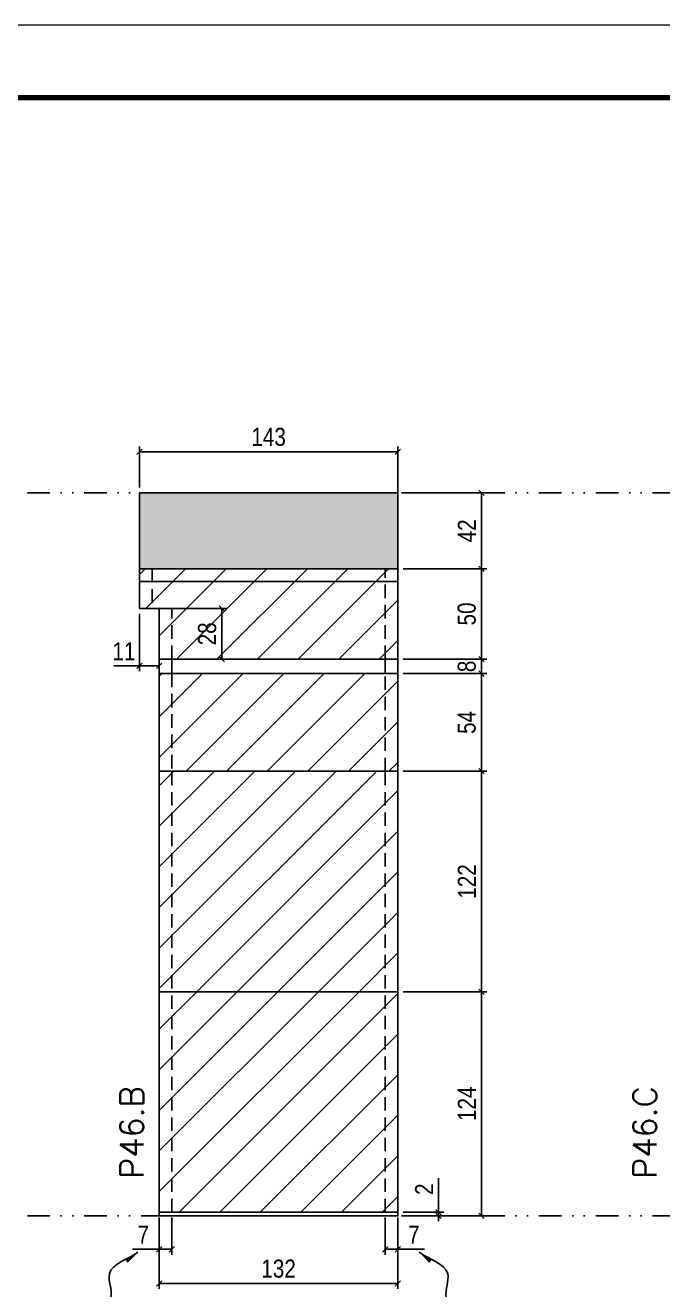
# Model space of a CAD drawing. Extents: x 28748 to 35002, y 14885 to 43501.
# Drawn here: x 32680 to 33033, y 38207 to 38906 of the extents above; entities that cross this region are included whole.
import ezdxf

# ---------------------------------------------------------------- set-up
doc = ezdxf.new("R2010")
doc.units = 0
for name, pattern in [('DASHED', [0.75, 0.5, -0.25]), ('DIVIDE2', [0.625, 0.25, -0.125, 0, -0.125, 0, -0.125]), ('HIDDEN', [0.375, 0.25, -0.125])]:
    doc.linetypes.add(name, pattern=pattern)
for name, color, linetype in [('COTA', 241, 'Continuous'), ('Nível', 160, 'Continuous'), ('Painéis', 200, 'Continuous'), ('SARR_2.2x7', 40, 'Continuous'), ('Sarrafo de Pressão', 42, 'HIDDEN')]:
    doc.layers.add(name, color=color, linetype=linetype)
for name, color, linetype, lineweight in [('Folhas', 255, 'Continuous', 9), ('Hachura', 251, 'Continuous', 9), ('SARRAFO DE PRESSAO', 251, 'DASHED', 9), ('Texto Seção', 7, 'Continuous', 15)]:
    doc.layers.add(name, color=color, linetype=linetype, lineweight=lineweight)
doc.styles.add('COTA TECNICA', font='techl___.ttf', dxfattribs={"height": 10})
doc.styles.add('COTA TECNICA-50', font='techl___.ttf', dxfattribs={"height": 10})
doc.styles.add('REGUA-120', font='ROMANS.shx', dxfattribs={"height": 15})
doc.styles.get("Standard").update_dxf_attribs({"font": 'arial.ttf'})
doc.dimstyles.new('COTA PAINEL-50', dxfattribs={"dimtxt": 10, "dimasz": 3, "dimexe": 3, "dimexo": 3, "dimgap": 3, "dimtad": 1, "dimdec": 1, "dimzin": 12, "dimdsep": 46, "dimtxsty": 'COTA TECNICA-50', "dimblk1": 'OBLIQUE', "dimblk2": 'OBLIQUE', "dimsah": 1, "dimcen": 0.9, "dimclrd": 4, "dimclre": 4, "dimclrt": 240, "dimadec": 1, "dimazin": 3, "dimtfac": 1, "dimtdec": 1, "dimtmove": 0, "dimatfit": 3, "dimfxl": 1, "dimtolj": 1, "dimtzin": 12, "dimarcsym": 0})
doc.dimstyles.new('PAINEL', dxfattribs={"dimtxt": 10, "dimasz": 3, "dimexe": 3, "dimexo": 3, "dimgap": 3, "dimtad": 1, "dimdec": 1, "dimzin": 12, "dimdsep": 46, "dimtxsty": 'COTA TECNICA', "dimblk1": 'OBLIQUE', "dimblk2": 'OBLIQUE', "dimsah": 1, "dimcen": 0.9, "dimclrd": 4, "dimclre": 4, "dimclrt": 240, "dimadec": 1, "dimazin": 3, "dimtfac": 1, "dimtdec": 1, "dimtmove": 0, "dimatfit": 3, "dimfxl": 1, "dimtolj": 1, "dimtzin": 12, "dimarcsym": 0})
doc.dimstyles.get("Standard").update_dxf_attribs({"dimtxt": 0.18, "dimasz": 0.18, "dimexe": 0.18, "dimexo": 0.0625, "dimgap": 0.09, "dimtad": 0, "dimtih": 1, "dimtoh": 1, "dimdec": 4, "dimzin": 0, "dimdsep": 46, "dimtxsty": 'Standard', "dimcen": 0.09, "dimadec": 0, "dimazin": 0, "dimtfac": 1, "dimtdec": 4, "dimtofl": 0, "dimtmove": 0, "dimatfit": 3, "dimfxl": 1, "dimtolj": 1, "dimtzin": 0, "dimarcsym": 0})
pattern_1 = [(45, (-100272.658, 8260.539), (-11.2253202, 11.2253202), [])]

# ---------------------------------------------------------------- blocks, each defined once
blk = doc.blocks.new('9999999999')
at = {"layer": 'Folhas'}
blk.add_lwpolyline([(98138.98, 34190.21), (99623.98, 34190.21), (99623.98, 35240.21), (98138.98, 35240.21)], close=True, dxfattribs=at)
at = {"layer": 'Folhas', "color": 30, "const_width": 3}
blk.add_lwpolyline([(98213.98, 34230.21), (99583.98, 34230.21), (99583.98, 35200.21), (98213.98, 35200.21)], close=True, dxfattribs=at)
blk = doc.blocks.new('_Oblique')
at = {"color": 0, "linetype": 'ByBlock', "lineweight": -2}
blk.add_line((-0.5, -0.5), (0.5, 0.5), dxfattribs=at)
blk = doc.blocks.new('*D390')
at = {"layer": 'COTA', "color": 4, "lineweight": -2, "transparency": 16777216}
for p, q in [((32753.98, 38246.73), (32753.98, 38207.27)), ((32885.98, 38246.73), (32885.98, 38207.27)), ((32753.98, 38210.27), (32885.98, 38210.27))]:
    blk.add_line(p, q, dxfattribs=at)
at = {"layer": 'Defpoints', "color": 0, "transparency": 16777216}
for p in [(32753.98, 38249.73), (32885.98, 38249.73), (32885.98, 38210.27)]:
    blk.add_point(p, dxfattribs=at)
at = {"layer": 'COTA', "color": 4, "lineweight": -2, "transparency": 16777216, "xscale": 3, "yscale": 3, "zscale": 3, "rotation": 180}
blk.add_blockref('_Oblique', (32753.98, 38210.27), dxfattribs=at)
at = {"layer": 'COTA', "color": 4, "lineweight": -2, "transparency": 16777216, "xscale": 3, "yscale": 3, "zscale": 3}
blk.add_blockref('_Oblique', (32885.98, 38210.27), dxfattribs=at)
at = {"layer": 'COTA', "color": 240, "transparency": 16777216, "insert": (32819.98, 38218.49), "char_height": 10, "attachment_point": 5, "style": 'COTA TECNICA'}
blk.add_mtext('\\A1;132', dxfattribs=at)
blk = doc.blocks.new('*D391')
at = {"layer": 'COTA', "color": 4, "lineweight": -2, "transparency": 16777216}
for p, q in [((32888.98, 38647.73), (32935.22, 38647.73)), ((32932.22, 38605.73), (32932.22, 38647.73)), ((32888.98, 38605.73), (32935.22, 38605.73))]:
    blk.add_line(p, q, dxfattribs=at)
at = {"layer": 'Defpoints', "color": 0, "transparency": 16777216}
for p in [(32885.98, 38647.73), (32932.22, 38647.73), (32885.98, 38605.73)]:
    blk.add_point(p, dxfattribs=at)
at = {"layer": 'COTA', "color": 4, "lineweight": -2, "transparency": 16777216, "xscale": 3, "yscale": 3, "zscale": 3}
for p, rotation in [((32932.22, 38647.73), 90), ((32932.22, 38605.73), 270)]:
    blk.add_blockref('_Oblique', p, dxfattribs=dict(at, rotation=rotation))
at = {"layer": 'COTA', "color": 240, "transparency": 16777216, "insert": (32924.15, 38626.73), "char_height": 10, "attachment_point": 5, "rotation": 90, "style": 'COTA TECNICA'}
blk.add_mtext('\\A1;42', dxfattribs=at)
blk = doc.blocks.new('*D392')
at = {"layer": 'COTA', "color": 4, "lineweight": -2, "transparency": 16777216}
for p, q in [((32760.98, 38246.73), (32760.98, 38226.22)), ((32753.98, 38244.73), (32753.98, 38226.22)), ((32753.98, 38229.22), (32739.25, 38229.22)), ((32760.98, 38229.22), (32753.98, 38229.22))]:
    blk.add_line(p, q, dxfattribs=at)
at = {"layer": 'Defpoints', "color": 0, "transparency": 16777216}
for p in [(32753.98, 38247.73), (32760.98, 38249.73), (32753.98, 38229.22)]:
    blk.add_point(p, dxfattribs=at)
at = {"layer": 'COTA', "color": 4, "lineweight": -2, "transparency": 16777216, "xscale": 3, "yscale": 3, "zscale": 3, "rotation": 180}
blk.add_blockref('_Oblique', (32753.98, 38229.22), dxfattribs=at)
at = {"layer": 'COTA', "color": 4, "lineweight": -2, "transparency": 16777216, "xscale": 3, "yscale": 3, "zscale": 3}
blk.add_blockref('_Oblique', (32760.98, 38229.22), dxfattribs=at)
at = {"layer": 'COTA', "color": 240, "transparency": 16777216, "insert": (32745.12, 38237.29), "char_height": 10, "attachment_point": 5, "style": 'COTA TECNICA-50'}
blk.add_mtext('\\A1;7', dxfattribs=at)
blk = doc.blocks.new('*D393')
at = {"layer": 'COTA', "color": 4, "lineweight": -2, "transparency": 16777216}
for p, q in [((32878.98, 38246.73), (32878.98, 38226.22)), ((32885.98, 38244.73), (32885.98, 38226.22)), ((32878.98, 38229.22), (32885.98, 38229.22)), ((32885.98, 38229.22), (32900.72, 38229.22))]:
    blk.add_line(p, q, dxfattribs=at)
at = {"layer": 'Defpoints', "color": 0, "transparency": 16777216}
for p in [(32878.98, 38249.73), (32885.98, 38247.73), (32885.98, 38229.22)]:
    blk.add_point(p, dxfattribs=at)
at = {"layer": 'COTA', "color": 4, "lineweight": -2, "transparency": 16777216, "xscale": 3, "yscale": 3, "zscale": 3, "rotation": 180}
blk.add_blockref('_Oblique', (32878.98, 38229.22), dxfattribs=at)
at = {"layer": 'COTA', "color": 4, "lineweight": -2, "transparency": 16777216, "xscale": 3, "yscale": 3, "zscale": 3}
blk.add_blockref('_Oblique', (32885.98, 38229.22), dxfattribs=at)
at = {"layer": 'COTA', "color": 240, "transparency": 16777216, "insert": (32894.85, 38237.29), "char_height": 10, "attachment_point": 5, "style": 'COTA TECNICA-50'}
blk.add_mtext('\\A1;7', dxfattribs=at)
blk = doc.blocks.new('*D394')
at = {"layer": 'COTA', "color": 4, "lineweight": -2, "transparency": 16777216}
for p, q in [((32888.98, 38371.73), (32935.22, 38371.73)), ((32932.22, 38247.73), (32932.22, 38371.73)), ((32888.98, 38247.73), (32935.22, 38247.73))]:
    blk.add_line(p, q, dxfattribs=at)
at = {"layer": 'Defpoints', "color": 0, "transparency": 16777216}
for p in [(32885.98, 38371.73), (32932.22, 38371.73), (32885.98, 38247.73)]:
    blk.add_point(p, dxfattribs=at)
at = {"layer": 'COTA', "color": 4, "lineweight": -2, "transparency": 16777216, "xscale": 3, "yscale": 3, "zscale": 3}
for p, rotation in [((32932.22, 38371.73), 90), ((32932.22, 38247.73), 270)]:
    blk.add_blockref('_Oblique', p, dxfattribs=dict(at, rotation=rotation))
at = {"layer": 'COTA', "color": 240, "transparency": 16777216, "insert": (32924.15, 38309.73), "char_height": 10, "attachment_point": 5, "rotation": 90, "style": 'COTA TECNICA-50'}
blk.add_mtext('\\A1;124', dxfattribs=at)
blk = doc.blocks.new('*D395')
at = {"layer": 'COTA', "color": 4, "lineweight": -2, "transparency": 16777216}
for p, q in [((32908.51, 38249.73), (32908.51, 38268.53)), ((32888.98, 38249.73), (32911.51, 38249.73)), ((32888.98, 38247.73), (32911.51, 38247.73)), ((32908.51, 38247.73), (32908.51, 38249.73)), ((32908.51, 38247.73), (32908.51, 38244.73))]:
    blk.add_line(p, q, dxfattribs=at)
at = {"layer": 'Defpoints', "color": 0, "transparency": 16777216}
for p in [(32885.98, 38249.73), (32885.98, 38247.73), (32908.51, 38247.73)]:
    blk.add_point(p, dxfattribs=at)
at = {"layer": 'COTA', "color": 4, "lineweight": -2, "transparency": 16777216, "xscale": 3, "yscale": 3, "zscale": 3}
for p, rotation in [((32908.51, 38249.73), 270), ((32908.51, 38247.73), 90)]:
    blk.add_blockref('_Oblique', p, dxfattribs=dict(at, rotation=rotation))
at = {"layer": 'COTA', "color": 240, "transparency": 16777216, "insert": (32900.51, 38262.47), "char_height": 10, "attachment_point": 5, "rotation": 90, "style": 'COTA TECNICA-50'}
blk.add_mtext('\\A1;2', dxfattribs=at)
blk = doc.blocks.new('*D396')
at = {"layer": 'COTA', "color": 4, "linetype": 'ByBlock', "lineweight": -2, "transparency": 16777216}
for p, q in [((32888.98, 38605.73), (32935.22, 38605.73)), ((32932.22, 38605.73), (32932.22, 38555.73)), ((32888.98, 38555.73), (32935.22, 38555.73))]:
    blk.add_line(p, q, dxfattribs=at)
at = {"layer": 'Defpoints', "color": 0, "linetype": 'ByBlock', "transparency": 16777216}
for p in [(32885.98, 38605.73), (32885.98, 38555.73), (32932.22, 38555.73)]:
    blk.add_point(p, dxfattribs=at)
at = {"layer": 'COTA', "color": 4, "linetype": 'ByBlock', "lineweight": -2, "transparency": 16777216, "xscale": 3, "yscale": 3, "zscale": 3}
for p, rotation in [((32932.22, 38605.73), 90), ((32932.22, 38555.73), 270)]:
    blk.add_blockref('_Oblique', p, dxfattribs=dict(at, rotation=rotation))
at = {"layer": 'COTA', "color": 240, "linetype": 'ByBlock', "transparency": 16777216, "insert": (32924.11, 38580.73), "char_height": 10, "attachment_point": 5, "rotation": 90, "style": 'COTA TECNICA'}
blk.add_mtext('\\A1;50', dxfattribs=at)
blk = doc.blocks.new('*D1525')
at = {"layer": 'COTA', "color": 4, "linetype": 'ByBlock', "lineweight": -2, "transparency": 16777216}
for p, q in [((32888.98, 38493.73), (32935.22, 38493.73)), ((32932.22, 38371.73), (32932.22, 38493.73)), ((32888.98, 38371.73), (32935.22, 38371.73))]:
    blk.add_line(p, q, dxfattribs=at)
at = {"layer": 'Defpoints', "color": 0, "linetype": 'ByBlock', "transparency": 16777216}
for p in [(32885.98, 38493.73), (32932.22, 38493.73), (32885.98, 38371.73)]:
    blk.add_point(p, dxfattribs=at)
at = {"layer": 'COTA', "color": 4, "linetype": 'ByBlock', "lineweight": -2, "transparency": 16777216, "xscale": 3, "yscale": 3, "zscale": 3}
for p, rotation in [((32932.22, 38493.73), 90), ((32932.22, 38371.73), 270)]:
    blk.add_blockref('_Oblique', p, dxfattribs=dict(at, rotation=rotation))
at = {"layer": 'COTA', "color": 240, "linetype": 'ByBlock', "transparency": 16777216, "insert": (32924.16, 38432.73), "char_height": 10, "attachment_point": 5, "rotation": 90, "style": 'COTA TECNICA'}
blk.add_mtext('\\A1;122', dxfattribs=at)
blk = doc.blocks.new('*D1407')
at = {"layer": 'COTA', "color": 4, "lineweight": -2, "transparency": 16777216}
for p, q in [((32742.98, 38650.73), (32742.98, 38673.46)), ((32885.98, 38608.73), (32885.98, 38673.46)), ((32742.98, 38670.46), (32885.98, 38670.46))]:
    blk.add_line(p, q, dxfattribs=at)
at = {"layer": 'Defpoints', "color": 0, "transparency": 16777216}
for p in [(32885.98, 38670.46), (32742.98, 38647.73), (32885.98, 38605.73)]:
    blk.add_point(p, dxfattribs=at)
at = {"layer": 'COTA', "color": 4, "lineweight": -2, "transparency": 16777216, "xscale": 3, "yscale": 3, "zscale": 3, "rotation": 180}
blk.add_blockref('_Oblique', (32742.98, 38670.46), dxfattribs=at)
at = {"layer": 'COTA', "color": 4, "lineweight": -2, "transparency": 16777216, "xscale": 3, "yscale": 3, "zscale": 3}
blk.add_blockref('_Oblique', (32885.98, 38670.46), dxfattribs=at)
at = {"layer": 'COTA', "color": 240, "transparency": 16777216, "insert": (32814.48, 38678.68), "char_height": 10, "attachment_point": 5, "style": 'COTA TECNICA-50'}
blk.add_mtext('\\A1;143', dxfattribs=at)
blk = doc.blocks.new('*D2072')
at = {"layer": 'COTA', "color": 4, "lineweight": -2, "transparency": 16777216}
for p, q in [((32742.98, 38580.73), (32742.98, 38549.03)), ((32753.98, 38573.73), (32753.98, 38549.03)), ((32742.98, 38552.03), (32728.9, 38552.03)), ((32753.98, 38552.03), (32742.98, 38552.03))]:
    blk.add_line(p, q, dxfattribs=at)
at = {"layer": 'Defpoints', "color": 0, "transparency": 16777216}
for p in [(32742.98, 38583.73), (32753.98, 38576.73), (32742.98, 38552.03)]:
    blk.add_point(p, dxfattribs=at)
at = {"layer": 'COTA', "color": 4, "lineweight": -2, "transparency": 16777216, "xscale": 3, "yscale": 3, "zscale": 3, "rotation": 180}
blk.add_blockref('_Oblique', (32742.98, 38552.03), dxfattribs=at)
at = {"layer": 'COTA', "color": 4, "lineweight": -2, "transparency": 16777216, "xscale": 3, "yscale": 3, "zscale": 3}
blk.add_blockref('_Oblique', (32753.98, 38552.03), dxfattribs=at)
at = {"layer": 'COTA', "color": 240, "transparency": 16777216, "insert": (32734.44, 38560.09), "char_height": 10, "attachment_point": 5, "style": 'COTA TECNICA-50'}
blk.add_mtext('\\A1;11', dxfattribs=at)
blk = doc.blocks.new('*D2073')
at = {"layer": 'COTA', "color": 4, "lineweight": -2, "transparency": 16777216}
for p, q in [((32756.98, 38583.73), (32791.58, 38583.73)), ((32788.58, 38583.73), (32788.58, 38555.73)), ((32756.98, 38555.73), (32791.58, 38555.73))]:
    blk.add_line(p, q, dxfattribs=at)
at = {"layer": 'Defpoints', "color": 0, "transparency": 16777216}
for p in [(32753.98, 38583.73), (32753.98, 38555.73), (32788.58, 38555.73)]:
    blk.add_point(p, dxfattribs=at)
at = {"layer": 'COTA', "color": 4, "lineweight": -2, "transparency": 16777216, "xscale": 3, "yscale": 3, "zscale": 3}
for p, rotation in [((32788.58, 38583.73), 90), ((32788.58, 38555.73), 270)]:
    blk.add_blockref('_Oblique', p, dxfattribs=dict(at, rotation=rotation))
at = {"layer": 'COTA', "color": 240, "transparency": 16777216, "insert": (32780.49, 38569.73), "char_height": 10, "attachment_point": 5, "rotation": 90, "style": 'COTA TECNICA-50'}
blk.add_mtext('\\A1;28', dxfattribs=at)
blk = doc.blocks.new('*D2221')
at = {"layer": 'COTA', "color": 4, "lineweight": -2, "transparency": 16777216}
for p, q in [((32888.98, 38547.73), (32935.22, 38547.73)), ((32932.22, 38547.73), (32932.22, 38493.73)), ((32888.98, 38493.73), (32935.22, 38493.73))]:
    blk.add_line(p, q, dxfattribs=at)
at = {"layer": 'Defpoints', "color": 0, "transparency": 16777216}
for p in [(32885.98, 38547.73), (32885.98, 38493.73), (32932.22, 38493.73)]:
    blk.add_point(p, dxfattribs=at)
at = {"layer": 'COTA', "color": 4, "lineweight": -2, "transparency": 16777216, "xscale": 3, "yscale": 3, "zscale": 3}
for p, rotation in [((32932.22, 38547.73), 90), ((32932.22, 38493.73), 270)]:
    blk.add_blockref('_Oblique', p, dxfattribs=dict(at, rotation=rotation))
at = {"layer": 'COTA', "color": 240, "transparency": 16777216, "insert": (32924.11, 38520.73), "char_height": 10, "attachment_point": 5, "rotation": 90, "style": 'COTA TECNICA'}
blk.add_mtext('\\A1;54', dxfattribs=at)
blk = doc.blocks.new('*D2537')
at = {"layer": 'COTA', "color": 4, "lineweight": -2, "transparency": 16777216}
for p, q in [((32888.98, 38555.73), (32935.22, 38555.73)), ((32932.22, 38547.73), (32932.22, 38555.73)), ((32888.98, 38547.73), (32935.22, 38547.73))]:
    blk.add_line(p, q, dxfattribs=at)
at = {"layer": 'Defpoints', "color": 0, "transparency": 16777216}
for p in [(32885.98, 38555.73), (32932.22, 38555.73), (32885.98, 38547.73)]:
    blk.add_point(p, dxfattribs=at)
at = {"layer": 'COTA', "color": 4, "lineweight": -2, "transparency": 16777216, "xscale": 3, "yscale": 3, "zscale": 3}
for p, rotation in [((32932.22, 38555.73), 90), ((32932.22, 38547.73), 270)]:
    blk.add_blockref('_Oblique', p, dxfattribs=dict(at, rotation=rotation))
at = {"layer": 'COTA', "color": 240, "transparency": 16777216, "insert": (32924.13, 38551.73), "char_height": 10, "attachment_point": 5, "rotation": 90, "style": 'COTA TECNICA'}
blk.add_mtext('\\A1;8', dxfattribs=at)

msp = doc.modelspace()

# ---------------------------------------------------------------- hatches: boundary and pattern name
at = {"layer": 'COTA', "linetype": 'ByBlock'}
h = msp.add_hatch(dxfattribs=at)
h.set_pattern_fill('AR-CONC', color=256, scale=0.03)
h.set_pattern_definition([(50, (-98657.797, 9487.3143), (5.46554007, -0.47817257), [0.5715, -6.2865]), (355, (-98657.797, 9487.3143), (-1.05730264, 5.73170536), [0.4572, -5.02921753]), (100.4514447, (-98657.3414, 9487.2745), (4.40823741, 5.25353256), [0.48570026, -5.34270734]), (46.1842, (-98657.797, 9488.838), (8.13237123, -1.26126984), [0.85725, -9.42975]), (96.6355576, (-98657.119, 9488.733), (7.122124, 7.42278374), [0.7285507, -8.01406824]), (351.184151, (-98657.797, 9488.838), (7.122124, 7.42278374), [0.685799, -7.54379196]), (21, (-98657.035, 9488.4573), (4.54843174, -3.06795595), [0.5715, -6.2865]), (326, (-98657.035, 9488.4573), (1.85406085, 5.52563898), [0.4572, -5.0292]), (71.451445, (-98656.656, 9488.2016), (6.40249258, 2.45768307), [0.48570026, -5.34269813]), (37.5, (-98657.7969, 9487.3143), (0.092658098, 2.536651166), [0, -4.96824, 0, -5.1054, 0, -5.04825]), (7.5, (-98657.797, 9487.3143), (2.004589875, 3.005417245), [0, -2.91084, 0, -4.85394, 0, -1.92405]), (327.5, (-98659.4961, 9487.3143), (4.067717855, -0.17186232), [0, -1.905, 0, -5.9436, 0, -7.8867]), (317.5, (-98660.258, 9487.3143), (4.44387544, 0.76279473), [0, -2.4765, 0, -3.94716, 0, -5.6007])])
h.paths.add_polyline_path([(32742.98, 38605.73), (32885.98, 38605.73), (32885.98, 38647.73), (32742.98, 38647.73)])
at = {"layer": 'Hachura'}
h = msp.add_hatch(dxfattribs=at)
h.set_pattern_fill('ANSI31', color=256, scale=5)
h.paths.add_polyline_path([(32885.98, 38605.73), (32742.98, 38605.73), (32742.98, 38583.73), (32753.98, 38583.73), (32753.98, 38555.73), (32885.98, 38555.73)])
h = msp.add_hatch(dxfattribs=at)
h.set_pattern_fill('ANSI31', color=256, scale=5)
h.paths.add_polyline_path([(32885.98, 38547.73), (32753.98, 38547.73), (32753.98, 38493.73), (32885.98, 38493.73)])
at = {"layer": 'Hachura', "linetype": 'ByBlock'}
h = msp.add_hatch(dxfattribs=at)
h.set_pattern_fill('ANSI31', color=256, scale=5)
h.set_pattern_definition(pattern_1)
h.paths.add_polyline_path([(32885.98, 38493.73), (32753.98, 38493.73), (32753.98, 38371.73), (32885.98, 38371.73)])
h = msp.add_hatch(dxfattribs=at)
h.set_pattern_fill('ANSI31', color=256, scale=5)
h.set_pattern_definition(pattern_1)
h.paths.add_polyline_path([(32885.98, 38371.73), (32753.98, 38371.73), (32753.98, 38249.73), (32885.98, 38249.73)])

# ---------------------------------------------------------------- linework, layer by layer
at = {"layer": 'COTA', "linetype": 'ByBlock'}
msp.add_lwpolyline([(32742.98, 38605.73), (32885.98, 38605.73), (32885.98, 38647.73), (32742.98, 38647.73)], close=True, dxfattribs=at)
at = {"layer": 'Nível', "color": 4, "linetype": 'DIVIDE2', "ltscale": 50}
for p, q in [((32366.5, 38647.73), (33376.84, 38647.73)), ((32366.5, 38247.73), (33376.84, 38247.73))]:
    msp.add_line(p, q, dxfattribs=at)
at = {"layer": 'Painéis'}
for p, q in [((32885.98, 38605.73), (32742.98, 38605.73)), ((32742.98, 38605.73), (32742.98, 38583.73)), ((32885.98, 38555.73), (32885.98, 38605.73)), ((32742.98, 38583.73), (32753.98, 38583.73)), ((32753.98, 38583.73), (32753.98, 38555.73)), ((32885.98, 38555.73), (32753.98, 38555.73)), ((32753.98, 38555.73), (32885.98, 38555.73)), ((32885.98, 38555.73), (32753.98, 38555.73)), ((32753.98, 38555.73), (32753.98, 38547.73)), ((32885.98, 38547.73), (32885.98, 38555.73)), ((32753.98, 38547.73), (32753.98, 38493.73)), ((32753.98, 38547.73), (32885.98, 38547.73)), ((32885.98, 38493.73), (32885.98, 38547.73)), ((32753.98, 38493.73), (32885.98, 38493.73))]:
    msp.add_line(p, q, dxfattribs=at)
for points in [[(32753.98, 38371.73), (32885.98, 38371.73), (32885.98, 38493.73)], [(32753.98, 38493.73), (32753.98, 38371.73)]]:
    msp.add_lwpolyline(points, dxfattribs=at)
for points in [[(32753.98, 38249.73), (32885.98, 38249.73), (32885.98, 38371.73), (32753.98, 38371.73)], [(32753.98, 38249.73), (32885.98, 38249.73), (32885.98, 38247.73), (32753.98, 38247.73)]]:
    msp.add_lwpolyline(points, close=True, dxfattribs=at)
at = {"layer": 'SARR_2.2x7'}
msp.add_line((32742.98, 38598.73), (32885.98, 38598.73), dxfattribs=at)
at = {"layer": 'Sarrafo de Pressão', "ltscale": 30}
for p, q in [((32749.98, 38605.73), (32749.98, 38583.73)), ((32878.98, 38555.73), (32878.98, 38605.73)), ((32760.98, 38583.73), (32753.98, 38583.73)), ((32760.98, 38555.73), (32760.98, 38583.73)), ((32760.98, 38555.73), (32760.98, 38547.73)), ((32878.98, 38555.73), (32878.98, 38547.73)), ((32760.98, 38547.73), (32760.98, 38493.73)), ((32878.98, 38493.73), (32878.98, 38547.73)), ((32760.98, 38249.73), (32760.98, 38493.73)), ((32878.98, 38249.73), (32878.98, 38493.73))]:
    msp.add_line(p, q, dxfattribs=at)

# ---------------------------------------------------------------- block references
at = {"layer": 'SARRAFO DE PRESSAO', "color": 6, "linetype": 'ByBlock'}
msp.add_blockref('9999999999', (-66207.14, 3666.24), dxfattribs=at)

# ---------------------------------------------------------------- texts
at = {"layer": 'Texto Seção', "char_height": 13, "width": 285.3299, "attachment_point": 7, "rotation": 90, "style": 'REGUA-120'}
for s, insert in [('P46.B', (32745.32, 38268.19)), ('P46.C', (33029.11, 38268.19))]:
    msp.add_mtext(s, dxfattribs=dict(at, insert=insert))

# ---------------------------------------------------------------- dimensions: what is measured, and where the dimension line sits
at = {"layer": 'COTA'}
for base, p1, p2, picture, middle in [((32885.98, 38670.46), (32742.98, 38647.73), (32885.98, 38605.73), '*D1407', (32814.48, 38678.68)), ((32742.98, 38552.03), (32753.98, 38576.73), (32742.98, 38583.73), '*D2072', (32734.44, 38560.09)), ((32885.98, 38229.22), (32878.98, 38249.73), (32885.98, 38247.73), '*D393', (32894.85, 38237.29))]:
    dim = msp.add_linear_dim(base=base, p1=p1, p2=p2, dimstyle='COTA PAINEL-50', dxfattribs=at)
    dim.commit()
    dim.dimension.update_dxf_attribs({"geometry": picture, "text_midpoint": middle})
dim = msp.add_linear_dim(base=(32932.22, 38647.73), p1=(32885.98, 38605.73), p2=(32885.98, 38647.73), angle=90, dimstyle='PAINEL', override={"dimarcsym": 2}, dxfattribs=at)
dim.commit()
dim.dimension.update_dxf_attribs({"geometry": '*D391', "text_midpoint": (32932.22, 38626.73), "dimtype": 160})
at = {"layer": 'COTA', "linetype": 'ByBlock'}
for base, p1, p2, picture, middle in [((32932.22, 38555.73), (32885.98, 38605.73), (32885.98, 38555.73), '*D396', (32924.11, 38580.73)), ((32932.22, 38493.73), (32885.98, 38371.73), (32885.98, 38493.73), '*D1525', (32924.16, 38432.73))]:
    dim = msp.add_linear_dim(base=base, p1=p1, p2=p2, angle=90, dimstyle='PAINEL', dxfattribs=at)
    dim.commit()
    dim.dimension.update_dxf_attribs({"geometry": picture, "text_midpoint": middle})
at = {"layer": 'COTA'}
for base, p1, p2, angle, dimstyle, picture, middle in [((32788.58, 38555.73), (32753.98, 38583.73), (32753.98, 38555.73), 90, 'COTA PAINEL-50', '*D2073', (32780.49, 38569.73)), ((32932.22, 38493.73), (32885.98, 38547.73), (32885.98, 38493.73), 90, 'PAINEL', '*D2221', (32924.11, 38520.73)), ((32932.22, 38371.73), (32885.98, 38247.73), (32885.98, 38371.73), 90, 'COTA PAINEL-50', '*D394', (32924.15, 38309.73)), ((32753.98, 38229.22), (32760.98, 38249.73), (32753.98, 38247.73), 180, 'COTA PAINEL-50', '*D392', (32745.12, 38237.29))]:
    dim = msp.add_linear_dim(base=base, p1=p1, p2=p2, angle=angle, dimstyle=dimstyle, dxfattribs=at)
    dim.commit()
    dim.dimension.update_dxf_attribs({"geometry": picture, "text_midpoint": middle})
for base, p1, p2, dimstyle, picture, middle in [((32932.22, 38555.73), (32885.98, 38547.73), (32885.98, 38555.73), 'PAINEL', '*D2537', (32932.22, 38551.73)), ((32908.51, 38247.73), (32885.98, 38249.73), (32885.98, 38247.73), 'COTA PAINEL-50', '*D395', (32908.51, 38262.47))]:
    dim = msp.add_linear_dim(base=base, p1=p1, p2=p2, angle=90, dimstyle=dimstyle, dxfattribs=at)
    dim.commit()
    dim.dimension.update_dxf_attribs({"geometry": picture, "text_midpoint": middle, "dimtype": 160})
dim = msp.add_linear_dim(base=(32885.98, 38210.27), p1=(32753.98, 38249.73), p2=(32885.98, 38249.73), dimstyle='PAINEL', override={"dimarcsym": 2}, dxfattribs=at)
dim.commit()
dim.dimension.update_dxf_attribs({"geometry": '*D390', "text_midpoint": (32819.98, 38218.49)})

# ---------------------------------------------------------------- leaders
at = {"layer": 'COTA', "path_type": 1}
for points in [[(32742.16, 38227.55), (32726.37, 38215.71), (32727.3, 38202.7), (32721.74, 38192.92)], [(32897.81, 38227.55), (32913.6, 38215.71), (32912.67, 38202.7), (32918.23, 38192.92)]]:
    msp.add_leader(points, dimstyle='Standard', override={"dimasz": 8}, dxfattribs=at)

doc.saveas('drawing.dxf')
